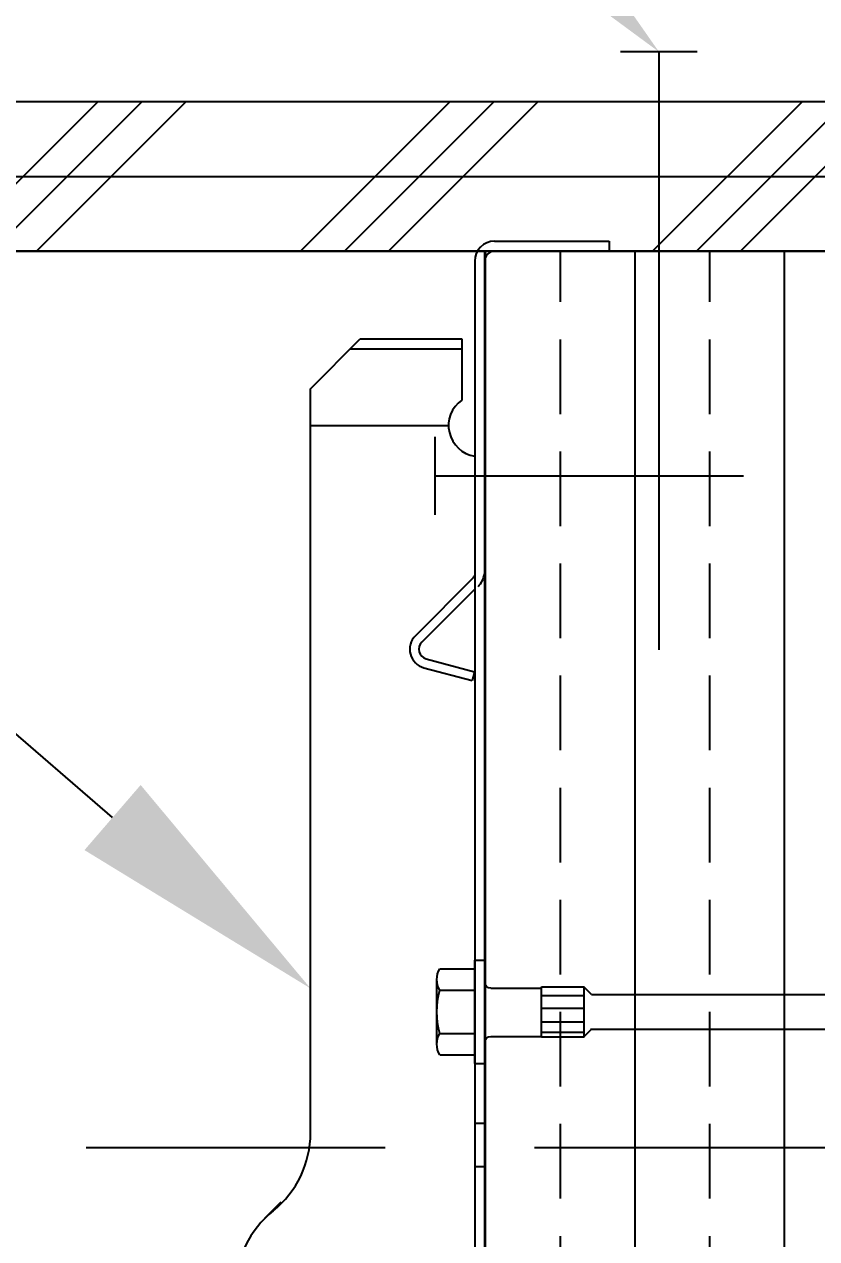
# Model space of a CAD drawing. Header units: inches. Extents: x -2661 to 42767, y -1222 to 9099.
# Drawn here: x -2327.57 to -2323.59, y 2657.05 to 2663.14 of the extents above; entities that cross this region are included whole.
import ezdxf
from ezdxf import colors
from ezdxf.entities.mleader import LeaderData, LeaderLine
from ezdxf.math import Vec2, Vec3

# ---------------------------------------------------------------- set-up
doc = ezdxf.new("R2010")
doc.units = ezdxf.units.IN
doc.header["$LTSCALE"] = 12
doc.header["$MEASUREMENT"] = 0
doc.linetypes.add('HIDDEN2', pattern=[0.1875, 0.125, -0.0625])
doc.layers.get('0').update_dxf_attribs({"linetype": 'CONTINUOUS'})
for name, color, linetype in [('S-ANNO-NOTE', 4, 'CONTINUOUS'), ('S-ANNO-NOTE-EXIST', 251, 'CONTINUOUS'), ('S-EXISTING', 1, 'CONTINUOUS'), ('S-FASTENERS', 2, 'CONTINUOUS'), ('S-NAIL', 2, 'CONTINUOUS'), ('S-SIMPSON', 2, 'CONTINUOUS'), ('S-WOOD', 3, 'CONTINUOUS')]:
    doc.layers.add(name, color=color, linetype=linetype)
doc.styles.add('Arial', font='arial.ttf', dxfattribs={"width": 0.85})

# ---------------------------------------------------------------- blocks, each defined once
blk = doc.blocks.new('_ClosedBlank')
at = {"color": 0, "linetype": 'ByBlock', "lineweight": -2}
for p, q in [((-1, 0.1667), (0, 0)), ((-1, 0.1667), (-1, -0.1667)), ((0, 0), (-1, -0.1667))]:
    blk.add_line(p, q, dxfattribs=at)
blk = doc.blocks.new('SDS.25X4.5-f')
at = {"layer": 'S-SIMPSON'}
for p, q in [((-0.2165, 0.2244), (-0.2165, 0.05)), ((0.1624, 0.24), (-0.1624, 0.24)), ((-0.1083, 0.2244), (-0.1083, 0.05)), ((0.1083, 0.2244), (0.1083, 0.05)), ((0.2165, 0.2244), (0.2165, 0.05)), ((0.26, 0.05), (-0.26, 0.05)), ((-0.26, 0.05), (-0.26, 0)), ((0.26, 0), (-0.26, 0)), ((0.26, 0.05), (0.26, 0)), ((-0.1259, -0.286), (-0.1259, -0.5)), ((0.1259, -0.286), (-0.1259, -0.286)), ((-0.0823, -0.286), (-0.0823, -0.5)), ((-0.0192, -0.286), (-0.0192, -0.5)), ((0.0494, -0.286), (0.0494, -0.5)), ((0.1018, -0.286), (0.1018, -0.5)), ((0.1259, -0.286), (0.1259, -0.5)), ((0.1276, -0.5), (-0.1242, -0.5)), ((-0.087, -0.536), (-0.123, -0.5)), ((-0.087, -0.536), (-0.087, -1.7912)), ((0.123, -0.5), (0.087, -0.536)), ((0.087, -0.5316), (0.087, -1.75)), ((0.087, -0.5316), (0.087, -1.75)), ((-0.087, -0.5749), (-0.087, -1.7912))]:
    blk.add_line(p, q, dxfattribs=at)
for points in [[(-0.1187, -0.0312), (-0.1187, -0.286)], [(0.123, -0.0312), (0.123, -0.286)], [(0, -0.5), (-0.1259, -0.5)]]:
    blk.add_lwpolyline(points, dxfattribs=at)
for centre, radius, start, end in [((-0.1624, 0.1384), 0.1016, 57.79577, 122.20423), ((0, -0.1428), 0.3828, 73.57358, 106.42642), ((0.1624, 0.1384), 0.1016, 57.79577, 122.20423), ((-0.15, -0.0312), 0.0312, 0, 90), ((0.1543, -0.0312), 0.0312, 90, 180)]:
    blk.add_arc(centre, radius, start, end, dxfattribs=at)
blk = doc.blocks.new('*U247')
at = {"layer": 'S-FASTENERS'}
blk.add_blockref('SDS.25X4.5-f', (0, 0), dxfattribs=at)
blk = doc.blocks.new('*U1152')
at = {"layer": 'S-WOOD'}
h = blk.add_hatch(dxfattribs=at)
h.set_pattern_fill('ANSI33', color=1, scale=3, angle=45, style=0)
h.set_pattern_definition([(90, (0.25, -6), (-0.75, 1e-16), []), (90, (0.625, -5.625), (-0.75, 1e-16), [0.375, -0.1875])])
h.paths.add_polyline_path([(1.75, -9.5), (0, -9.5), (0, 0), (1.75, 0)])
at = {"color": 4}
blk.add_lwpolyline([(0, 0), (1.75, 0), (1.75, -9.5), (0, -9.5)], close=True, dxfattribs=at)
blk.add_lwpolyline([(1.75, -9.5), (0, -9.5), (0, 0), (1.75, 0)], close=True)
blk = doc.blocks.new('10d')
at = {"color": 3}
blk.add_line((0.1925, 0.25), (-0.1925, 0.25), dxfattribs=at)
at = {"color": 2}
blk.add_line((0, 0.25), (0, -2.75), dxfattribs=at)
blk = doc.blocks.new('IUS-9-1-2-Right')
for p, q in [((0.05, 0.05), (0.625, 0.05)), ((0.05, 0), (0.625, 0)), ((0.625, 0.05), (0.625, 0)), ((-0.05, -0.05), (-0.05, -7.5944)), ((0, -0.05), (0, -7.523)), ((-0.875, -0.6908), (-0.625, -0.4408)), ((-0.625, -0.4408), (-0.1151, -0.4408)), ((-0.1151, -0.4408), (-0.1151, -0.7473)), ((-0.675, -0.4908), (-0.1151, -0.4908)), ((-0.8743, -4.4257), (-0.875, -0.6908)), ((-0.875, -0.875), (-0.1814, -0.875)), ((-0.05, -4.3765), (0, -4.3765)), ((-0.05, -4.593), (0, -4.593)), ((-1.1028, -4.8528), (-1.0214, -4.7714))]:
    blk.add_line(p, q)
at = {"linetype": 'Continuous'}
for p, q in [((-0.0595, -1.6414), (-0.3478, -1.9298)), ((-0.05, -1.697), (-0.3153, -1.9623)), ((-0.2929, -2.046), (-0.0514, -2.1107)), ((-0.3048, -2.0904), (-0.0633, -2.1551)), ((-0.0514, -2.1107), (-0.0633, -2.1551))]:
    blk.add_line(p, q, dxfattribs=at)
for centre, radius, start, end in [((0.05, -0.05), 0.1, 90, 180), ((0.05, -0.05), 0.05, 90, 180), ((-0.0251, -0.875), 0.1562, 125.16969, 260.83192), ((-1.3743, -4.4257), 0.5, 308.682, 0.01126), ((-0.7493, -5.2064), 0.5, 128.682, 179.95491)]:
    blk.add_arc(centre, radius, start, end)
for centre, radius, start, end in [((-0.092, -1.6089), 0.046, 315, 335.92939), ((-0.1147, -1.6025), 0.1148, 315.16522, 351.56344), ((-0.28, -1.9977), 0.096, 135, 255), ((-0.28, -1.9977), 0.05, 135, 255)]:
    blk.add_arc(centre, radius, start, end, dxfattribs=at)
blk = doc.blocks.new('Nails')
at = {"color": 3}
blk.add_line((0.1953, 0.25), (-0.1953, 0.25), dxfattribs=at)
blk.add_line((0, 0.25), (0, -1.299))

msp = doc.modelspace()

# ---------------------------------------------------------------- hatches: boundary and pattern name
at = {"layer": 'S-WOOD'}
h = msp.add_hatch(dxfattribs=at)
h.set_pattern_fill('PLAST', color=1, scale=5, angle=45, style=0)
h.set_pattern_definition([(45, (-2334.577, 2662.0056), (-0.883883, 0.883883), []), (45, (-2334.6874, 2662.1161), (-0.883883, 0.883883), []), (45, (-2334.7979, 2662.2266), (-0.883883, 0.883883), [])])
h.paths.add_polyline_path([(-2358.94991, 2662.00559), (-2323.50546, 2662.00559), (-2323.50546, 2662.75559), (-2358.94991, 2662.75559)])

# ---------------------------------------------------------------- linework, layer by layer
at = {"layer": 'S-EXISTING', "linetype": 'HIDDEN2'}
msp.add_line((-2323.50546, 2657.50559), (-2358.42122, 2657.50559), dxfattribs=at)
at = {"layer": 'S-WOOD', "color": 1}
msp.add_line((-2358.94991, 2662.38059), (-2323.50546, 2662.38059), dxfattribs=at)
at = {"layer": 'S-WOOD'}
msp.add_lwpolyline([(-2358.94991, 2662.00559), (-2323.50546, 2662.00559), (-2323.50546, 2662.75559), (-2358.94991, 2662.75559)], close=True, dxfattribs=at)
msp.add_lwpolyline([(-2358.96779, 2652.50559), (-2325.25546, 2652.50559), (-2325.25546, 2662.00559), (-2358.94991, 2662.00559)], dxfattribs=at)

# ---------------------------------------------------------------- block references
at = {"layer": 'S-FASTENERS', "xscale": -1, "rotation": 90}
msp.add_blockref('*U247', (-2325.25546, 2658.18808), dxfattribs=at)
at = {"layer": 'S-NAIL'}
msp.add_blockref('10d', (-2324.38046, 2662.75559), dxfattribs=at)
at = {"layer": 'S-NAIL', "color": 1, "rotation": 90}
msp.add_blockref('Nails', (-2325.25546, 2660.87839), dxfattribs=at)
at = {"layer": 'S-SIMPSON'}
msp.add_blockref('IUS-9-1-2-Right', (-2325.25546, 2662.00559), dxfattribs=at)
at = {"layer": 'S-WOOD', "xscale": -1}
msp.add_blockref('*U1152', (-2323.50546, 2662.00559), dxfattribs=at)

# ---------------------------------------------------------------- leaders
at = {"layer": 'S-ANNO-NOTE'}
ml = msp.add_multileader_mtext('Standard', dxfattribs=at)
ml.set_content('\\A1;E.N.', color=4, style='Arial')
ml.set_leader_properties(color=2)
ml.build(insert=Vec2(0, 0))
ml.multileader.update_dxf_attribs({"dogleg_length": 0.125, "arrow_head_size": 1.3125, "scale": 12})
ctx = ml.context
ctx.base_point, ctx.scale, ctx.char_height, ctx.arrow_head_size, ctx.landing_gap_size, ctx.plane_origin = Vec3(-2343.38962, 2676.30216), 12, 1.125, 1.3125, 1.08, Vec3(-2343.43517, 2867.42696)
ctx.text_align_type = 2
notes = []
notes.append((ctx, [(1, (1, 1, 0), (-2337.35335, 2676.30216), (-1, 0), 1.5, [(0, [(-2324.38046, 2663.00559)], 0, [])])]))
ctx.mtext.insert, ctx.mtext.width, ctx.mtext.defined_height, ctx.mtext.alignment, ctx.mtext.flow_direction = Vec3(-2339.93335, 2676.86466), 13.3125, 4.37074, 3, 5
ml = msp.add_multileader_mtext('Standard', dxfattribs=at)
ml.set_content('\\A1;WOOD FILLER AS REQUIRED, TYP.', color=4, style='Arial')
ml.set_leader_properties(color=2)
ml.build(insert=Vec2(0, 0))
ml.multileader.update_dxf_attribs({"dogleg_length": 0.36, "arrow_head_size": 1.3125, "scale": 12})
ctx = ml.context
ctx.base_point, ctx.scale, ctx.char_height, ctx.arrow_head_size, ctx.landing_gap_size, ctx.plane_origin, ctx.plane_y_axis = Vec3(-2266.86803, 2674.18331), 12, 1.125, 1.3125, 1.08, Vec3(-2213.37983, 2978.63102), Vec3(0, 1, 0)
ctx.text_align_type = 2
notes.append((ctx, [(0, (1, 1, 0), (-2244.19261, 2674.18331), (-1, 0), 1.5, [(0, [(-2231.30368, 2661.266)], 0, [])])]))
ctx.mtext.insert, ctx.mtext.width, ctx.mtext.alignment, ctx.mtext.flow_direction = Vec3(-2246.77261, 2674.74581), 20.8952181, 3, 5
ml = msp.add_multileader_mtext('Standard', dxfattribs=at)
ml.set_content('\\A1;{\\C4;4x BLOCK AT EACH JOIST BAY}', color=4, style='Arial')
ml.set_leader_properties(color=2)
ml.build(insert=Vec2(0, 0))
ml.multileader.update_dxf_attribs({"dogleg_length": 0.36, "arrow_head_size": 1.3125, "scale": 12})
ctx = ml.context
ctx.base_point, ctx.scale, ctx.char_height, ctx.arrow_head_size, ctx.landing_gap_size, ctx.plane_origin, ctx.plane_y_axis = Vec3(-2267.48696, 2668.39958), 12, 1.125, 1.3125, 1.08, Vec3(-2213.37983, 3008.10696), Vec3(0, 1, 0)
ctx.text_align_type = 2
notes.append((ctx, [(0, (1, 1, 0), (-2244.18209, 2668.39958), (-1, 0), 1.5, [(0, [(-2230.80365, 2654.141)], 0, [])])]))
ctx.mtext.insert, ctx.mtext.width, ctx.mtext.alignment, ctx.mtext.flow_direction = Vec3(-2246.76209, 2668.97167), 23.0195241, 3, 5
ml = msp.add_multileader_mtext('Standard', dxfattribs=at)
ml.set_content('\\A1;HANGER PER SCHEDULE', color=4, style='Arial')
ml.set_leader_properties(color=2)
ml.build(insert=Vec2(0, 0))
ml.multileader.update_dxf_attribs({"dogleg_length": 0.125, "arrow_head_size": 1.3125, "scale": 12})
ctx = ml.context
ctx.base_point, ctx.scale, ctx.char_height, ctx.arrow_head_size, ctx.landing_gap_size, ctx.plane_origin = Vec3(-2357.31395, 2667.99121), 12, 1.125, 1.3125, 1.08, Vec3(-2343.43517, 2857.87629)
ctx.text_align_type = 2
notes.append((ctx, [(1, (1, 1, 0), (-2337.35335, 2667.99121), (-1, 0), 1.5, [(0, [(-2326.12973, 2658.30561)], 0, [])])]))
ctx.mtext.insert, ctx.mtext.width, ctx.mtext.defined_height, ctx.mtext.alignment, ctx.mtext.flow_direction = Vec3(-2339.93335, 2668.5633), 18.7098049, 4.943, 3, 5
at = {"layer": 'S-ANNO-NOTE-EXIST'}
ml = msp.add_multileader_mtext('Standard', dxfattribs=at)
ml.set_content('{\\C256;(E) SHEATHING}', color=4, style='Arial')
ml.set_leader_properties(color=256)
ml.set_arrow_properties(name='CLOSEDBLANK')
ml.build(insert=Vec2(0, 0))
ml.multileader.update_dxf_attribs({"dogleg_length": 0.125, "arrow_head_size": 1.3125, "scale": 12})
ctx = ml.context
ctx.base_point, ctx.scale, ctx.char_height, ctx.arrow_head_size, ctx.landing_gap_size, ctx.plane_origin, ctx.plane_y_axis = Vec3(-2257.6231, 2665.2469), 12, 1.125, 1.3125, 1.08, Vec3(-2208.48892, 3454.22359), Vec3(0, 1, 0)
ctx.text_align_type = 2
notes.append((ctx, [(0, (1, 1, 0), (-2244.18209, 2665.2469), (-1, 0), 1.5, [(0, [(-2240.17741, 2660.516)], 0, [])])]))
ctx.mtext.insert, ctx.mtext.width, ctx.mtext.alignment, ctx.mtext.flow_direction = Vec3(-2246.76209, 2665.97478), 19.1818324, 3, 5
for ctx, leaders in notes:
    for number, flags, end, landing, length, lines in leaders:
        leader = LeaderData()
        leader.index, (leader.has_last_leader_line, leader.has_dogleg_vector, leader.attachment_direction) = number, flags
        leader.last_leader_point, leader.dogleg_vector, leader.dogleg_length = Vec3(end), Vec3(landing), length
        for number, points, colour, breaks in lines:
            line = LeaderLine()
            line.index, line.vertices, line.color, line.breaks = number, Vec3.list(points), colors.encode_raw_color(colour), breaks
            leader.lines.append(line)
        ctx.leaders.append(leader)

doc.saveas('drawing.dxf')
